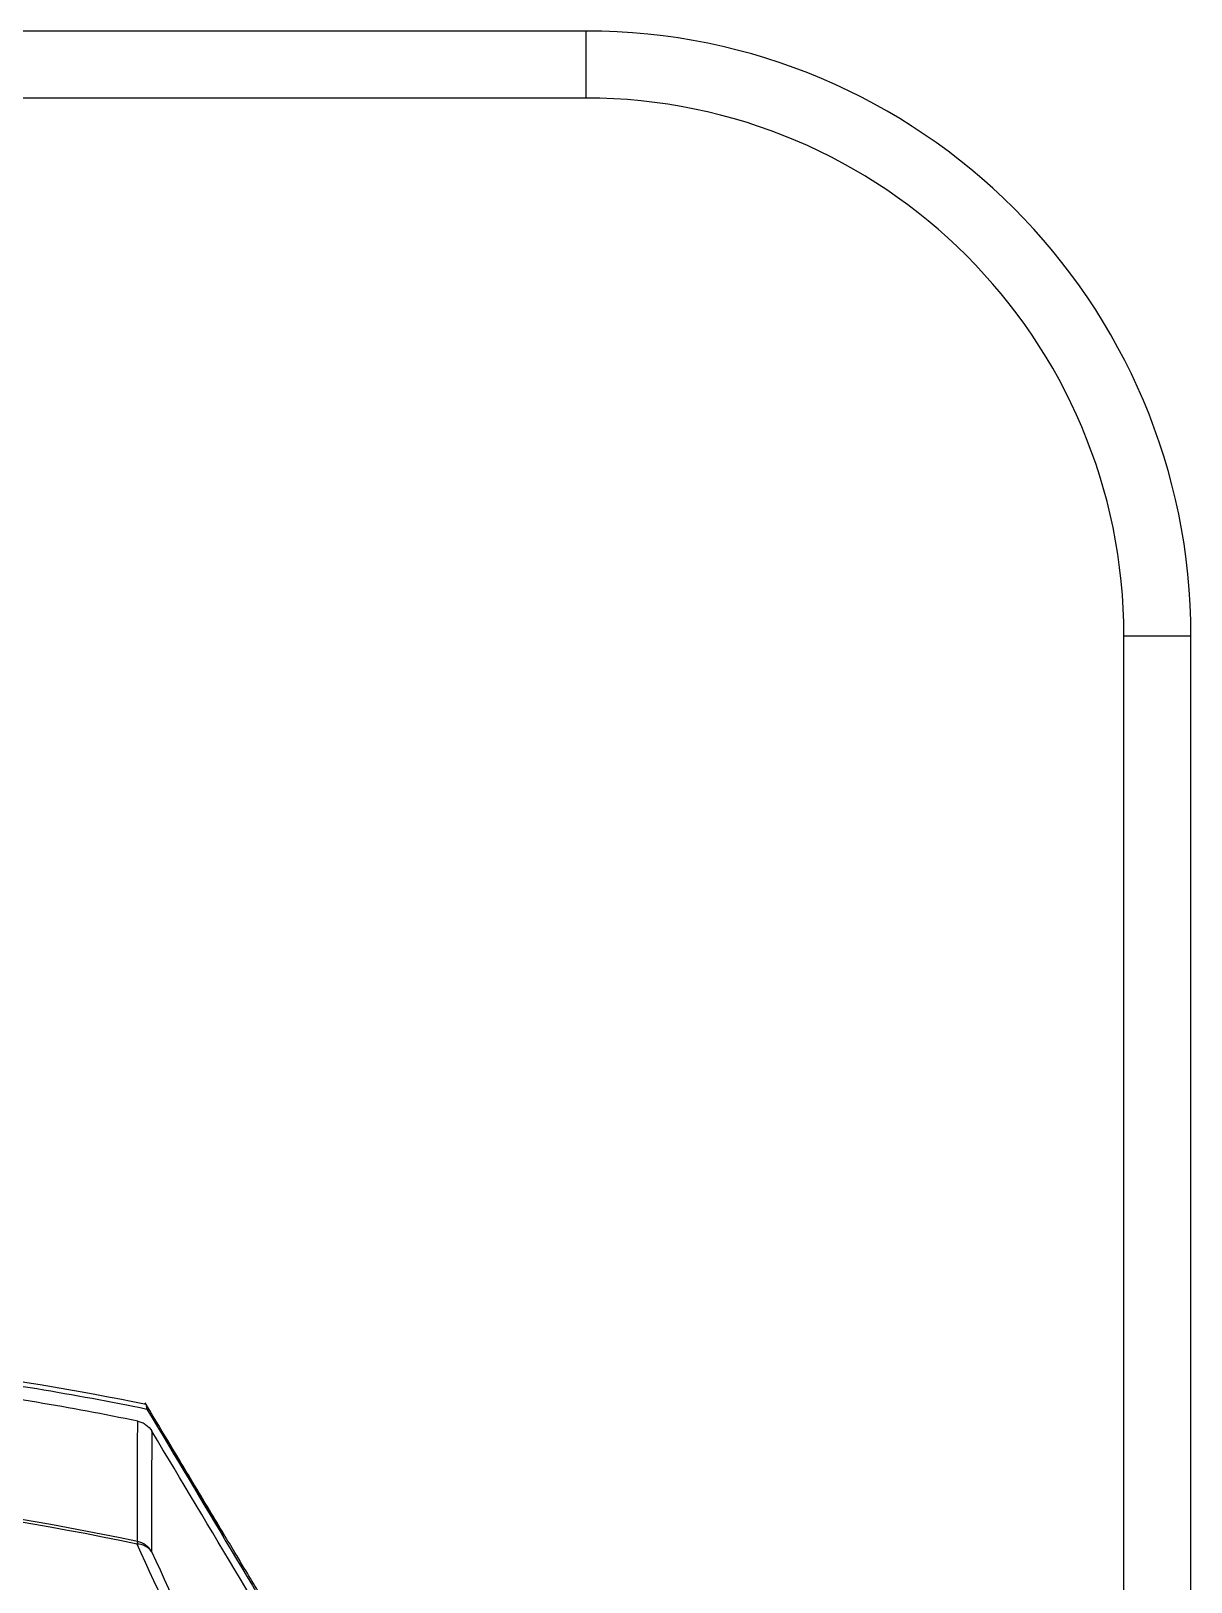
# Model space of a CAD drawing. Extents: x 9.3 to 87.2, y 0.6 to 68.8.
# Drawn here: x 82.111 to 85.346, y 30.256 to 34.58 of the extents above; entities that cross this region are included whole.
import ezdxf

# ---------------------------------------------------------------- set-up
doc = ezdxf.new("R2010")
doc.units = 0
doc.header["$MEASUREMENT"] = 0
doc.layers.add('OBJECT', color=7, linetype='CONTINUOUS')

msp = doc.modelspace()

# ---------------------------------------------------------------- linework, layer by layer
at = {"layer": 'OBJECT'}
for p, q in [((83.6589, 34.5802), (77.9829, 34.5802)), ((83.6589, 34.3932), (83.6589, 34.5802)), ((83.6589, 34.3932), (77.9829, 34.3932)), ((85.3459, 32.8932), (85.1589, 32.8932)), ((85.1589, 27.9642), (85.1589, 32.8932)), ((85.3459, 27.7148), (85.3459, 32.8932))]:
    msp.add_line(p, q, dxfattribs=at)
at = {"layer": 'OBJECT', "flags": 128}
msp.add_lwpolyline([(82.408, 30.3686), (82.4079, 30.3681), (82.4078, 30.3675), (82.4076, 30.3668), (82.4075, 30.3659), (82.4072, 30.365), (82.407, 30.3639), (82.4068, 30.3627), (82.4065, 30.3613)], dxfattribs=at)
at = {"layer": 'OBJECT'}
for centre, radius, start, end in [((83.6589, 32.8932), 1.687, 0, 90), ((83.6589, 32.8932), 1.5, 0, 90), ((80.8209, 22.9162), 7.9983, 78.37943, 86.98971), ((80.8209, 22.9162), 7.6195, 77.9774, 89.84961), ((80.8209, 22.9162), 7.6121, 77.9774, 89.84946), ((72.1644, 24.2456), 12.151, 30.34331, 31.09544), ((82.4072, 30.3119), 0.0494, 36.4237, 90.8174), ((82.3959, 30.3098), 0.06, 31.6235, 78.3363)]:
    msp.add_arc(centre, radius, start, end, dxfattribs=at)
for points in [[(81.8187, 30.8398), (82.0253, 30.8139), (82.2304, 30.78), (82.4342, 30.7381)], [(82.4085, 30.7043), (82.221, 30.7429), (82.0322, 30.7745), (81.8422, 30.7992)], [(82.4342, 30.7381), (82.4338, 30.7463), (82.4331, 30.7504), (82.4319, 30.7506)], [(82.4342, 30.7381), (82.591, 30.4757), (82.7477, 30.2133), (82.9045, 29.951)], [(82.594, 29.9507), (82.5316, 30.0889), (82.4692, 30.2257), (82.4065, 30.3613)], [(82.447, 30.3413), (82.5103, 30.203), (82.5733, 30.0636), (82.6362, 29.9228)]]:
    msp.add_open_spline(points, degree=3, dxfattribs=at)
for points, knots in [([(82.873, 30.0165), (82.8561, 30.0445), (82.8255, 30.0955), (82.7796, 30.1717), (82.7396, 30.238), (82.7062, 30.2936), (82.6763, 30.3434), (82.6456, 30.3946), (82.5958, 30.4775), (82.5227, 30.5994), (82.4629, 30.6991), (82.4293, 30.755)], [0, 0, 0, 0, 0.154296, 0.279932, 0.378304, 0.452419, 0.496235, 0.557513, 0.638515, 0.797026, 1, 1, 1, 1]), ([(82.408, 30.3686), (82.408, 30.4506), (82.4078, 30.5197), (82.4078, 30.6317), (82.4084, 30.6745), (82.4085, 30.7043)], [0, 0, 0, 0, 0.5, 0.5, 1, 1, 1, 1]), ([(82.4085, 30.7043), (82.4126, 30.7035), (82.4166, 30.7022), (82.4242, 30.699), (82.4279, 30.6969), (82.438, 30.6897), (82.4438, 30.6835), (82.4481, 30.6763)], [0, 0, 0, 0, 0.25, 0.25, 0.5, 0.5, 1, 1, 1, 1]), ([(82.4481, 30.6763), (82.4478, 30.6465), (82.4472, 30.6038), (82.447, 30.4921), (82.4471, 30.4231), (82.447, 30.3413)], [0, 0, 0, 0, 0.5, 0.5, 1, 1, 1, 1]), ([(82.8882, 29.9408), (82.8238, 30.0484), (82.7594, 30.156), (82.695, 30.2636), (82.6127, 30.4012), (82.5304, 30.5387), (82.4481, 30.6763)], [0.00042223, 0.00042223, 0.00042223, 0.00042223, 0.00998302, 0.00998302, 0.00998302, 0.02220394, 0.02220394, 0.02220394, 0.02220394]), ([(82.5694, 30.5212), (82.5599, 30.537), (82.5507, 30.5523), (82.5374, 30.5745), (82.5329, 30.5818), (82.5246, 30.5956), (82.5207, 30.6022), (82.5132, 30.6146), (82.5096, 30.6205), (82.5033, 30.631), (82.5004, 30.6356), (82.4956, 30.6436), (82.4935, 30.6469), (82.4906, 30.6517), (82.4896, 30.6533), (82.4891, 30.6539)], [0, 0, 0, 0, 0.25, 0.25, 0.375, 0.375, 0.5, 0.5, 0.625, 0.625, 0.75, 0.75, 0.875, 0.875, 1, 1, 1, 1]), ([(82.4895, 30.6532), (82.4896, 30.6529), (82.4897, 30.6524), (82.4982, 30.6377), (82.5128, 30.6129), (82.5339, 30.5773), (82.5608, 30.5321), (82.5912, 30.4815), (82.6203, 30.4332), (82.6412, 30.3988), (82.6513, 30.3827), (82.6508, 30.3837), (82.6507, 30.384)], [0, 0, 0, 0, 0.067161, 0.152626, 0.24327, 0.344968, 0.461102, 0.590443, 0.724484, 0.849256, 0.955413, 1, 1, 1, 1])]:
    msp.add_open_spline(points, degree=3, knots=knots, dxfattribs=at)

doc.saveas('drawing.dxf')
